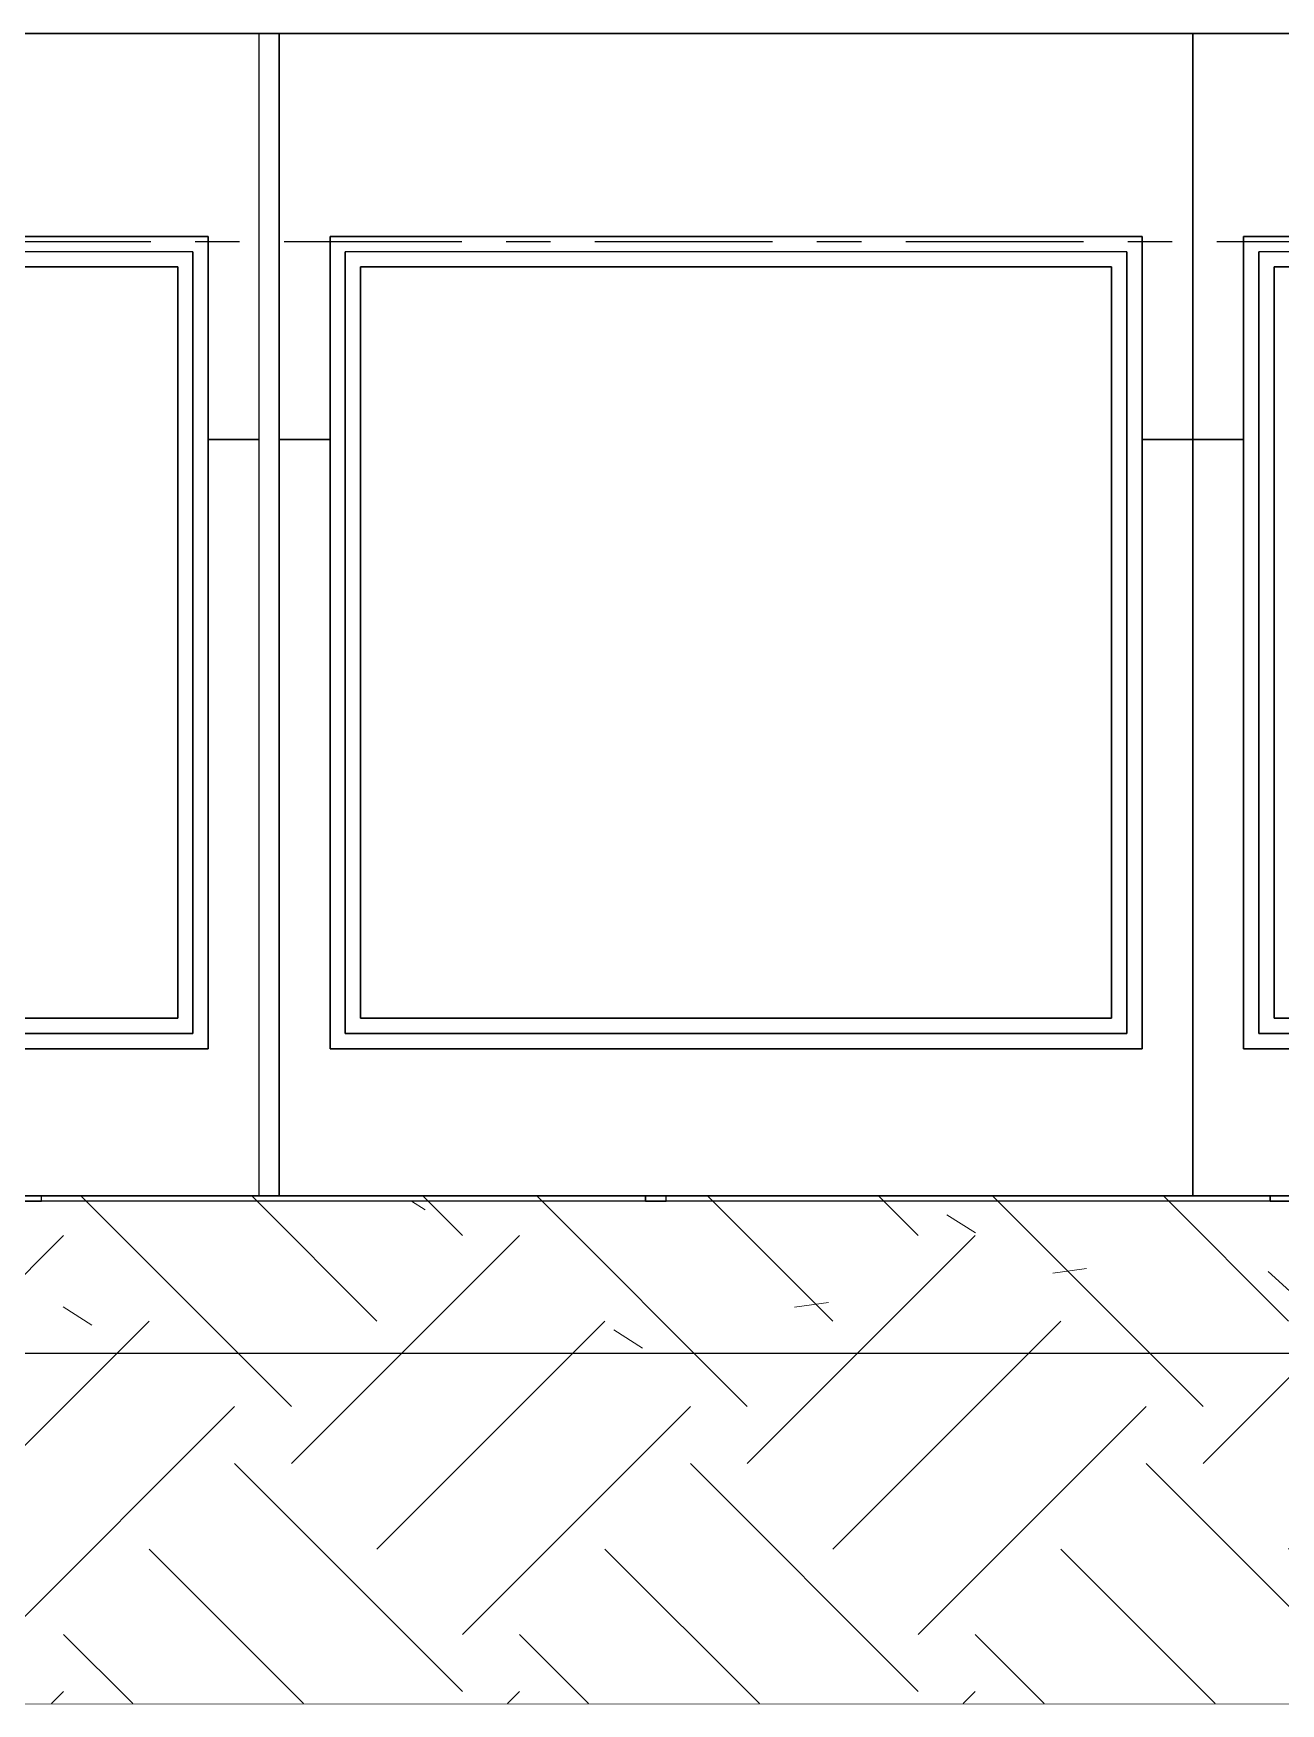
# Model space of a CAD drawing. Header units: millimetres. Extents: x 3774 to 718460, y -768339 to 192544.
# Drawn here: x 507411 to 508640, y -732857 to -731212 of the extents above; entities that cross this region are included whole.
import ezdxf
from ezdxf.xclip import XClip

# ---------------------------------------------------------------- set-up
doc = ezdxf.new("R2010")
doc.units = ezdxf.units.MM
doc.header["$XCLIPFRAME"] = 0
doc.set_wipeout_variables(frame=1)
doc.linetypes.add('TA_GL_000.70000', pattern=[1.925, 0.7, -0.175, 0.175, -0.175, 0.7])
doc.linetypes.add('XKITLINE00', pattern=[0])
doc.layers.add('000 - 0_HIDE_OBJ_FRAMING_DEF_SUB_1', color=7, linetype='Continuous')
doc.layers.add('000 - 0_SYM_DWG_GRIDLINE_MAIN_COLOR_251', color=7, linetype='Continuous')
doc.layers.add('Part', color=7, linetype='Continuous', lineweight=0)
doc.styles.add('TA', font='', dxfattribs={"height": 4.5})
doc.styles.get('TA').set_extended_font_data('Cordia New')

# ---------------------------------------------------------------- blocks, each defined once
blk = doc.blocks.new('*U6352')
at = {"layer": '000 - 0_SYM_DWG_GRIDLINE_MAIN_COLOR_251', "color": 7, "linetype": 'ByBlock', "ltscale": 5}
blk.add_line((70, 0), (-169.147, 0), dxfattribs=at)
at = {"color": 7, "style": 'TA', "flags": 1}
blk.add_attdef('LOCATION', (6, -6), '', height=4.5, rotation=270, dxfattribs=at)
blk = doc.blocks.new('*U6351')
at = {"layer": '000 - 0_SYM_DWG_GRIDLINE_MAIN_COLOR_251', "color": 7, "linetype": 'ByBlock', "ltscale": 5}
blk.add_line((70, 0), (-169.147, 0), dxfattribs=at)
at = {"color": 7, "style": 'TA', "flags": 1}
blk.add_attdef('LOCATION', (6, -6), '', height=4.5, rotation=270, dxfattribs=at)
blk = doc.blocks.new('W-1-PP19-SE-ENT3_20260407-142914_PP19_ENT3_ELE4_DIMS_2')
at = {"layer": '000 - 0_SYM_DWG_GRIDLINE_MAIN_COLOR_251', "color": 7, "linetype": 'TA_GL_000.70000', "xscale": 50.00000000000003, "yscale": 50.00000000000003, "zscale": 50.00000000000003, "rotation": 180}
for name, p in [('*U6352', (-2517, 102450)), ('*U6351', (-2517, 101510))]:
    blk.add_blockref(name, p, dxfattribs=at)
blk = doc.blocks.new('*A21626457')
at = {"layer": 'Part', "color": 7, "linetype": 'XKITLINE00', "lineweight": 0}
for p, q in [((2541.186495, -165.539902), (2536.426495, -165.539902)), ((2536.426495, -165.539902), (2536.426495, -165.939902)), ((2536.482495, -165.939902), (2536.482495, -165.539902)), ((2541.130495, -165.539902), (2541.130495, -165.939902)), ((2541.186495, -165.939902), (2541.186495, -165.539902)), ((2536.426495, -165.939902), (2536.482495, -165.939902)), ((2541.130495, -165.939902), (2541.186495, -165.939902))]:
    blk.add_line(p, q, dxfattribs=at)
blk = doc.blocks.new('*A21636458')
at = {"layer": 'Part', "color": 7, "linetype": 'XKITLINE00', "lineweight": 0}
for p, q in [((2536.386495, -165.539902), (2531.626495, -165.539902)), ((2531.626495, -165.539902), (2531.626495, -165.939902)), ((2531.682495, -165.939902), (2531.682495, -165.539902)), ((2536.330495, -165.539902), (2536.330495, -165.939902)), ((2536.386495, -165.939902), (2536.386495, -165.539902)), ((2531.626495, -165.939902), (2531.682495, -165.939902)), ((2536.330495, -165.939902), (2536.386495, -165.939902))]:
    blk.add_line(p, q, dxfattribs=at)
blk = doc.blocks.new('*A21646459')
at = {"layer": 'Part', "color": 7, "linetype": 'XKITLINE00', "lineweight": 0}
for p, q in [((2531.586495, -165.539902), (2526.826495, -165.539902)), ((2526.826495, -165.539902), (2526.826495, -165.939902)), ((2526.882495, -165.939902), (2526.882495, -165.539902)), ((2531.530495, -165.539902), (2531.530495, -165.939902)), ((2531.586495, -165.939902), (2531.586495, -165.539902)), ((2526.826495, -165.939902), (2526.882495, -165.939902)), ((2531.530495, -165.939902), (2531.586495, -165.939902))]:
    blk.add_line(p, q, dxfattribs=at)
blk = doc.blocks.new('*A20186357')
at = {"layer": 'Part', "color": 7, "linetype": 'XKITLINE00', "lineweight": 0}
blk.add_line((2522.056493, -165.97987), (2579.478118, -165.97987), dxfattribs=at)
blk = doc.blocks.new('*A20196358')
at = {"layer": 'Part', "color": 7, "linetype": 'XKITLINE00', "lineweight": 0}
for p, q in [((2531.586495, -165.539902), (2531.626495, -165.539902)), ((2536.386495, -165.539902), (2536.426495, -165.539902))]:
    blk.add_line(p, q, dxfattribs=at)
blk = doc.blocks.new('*A20206359')
at = {"layer": 'Part', "color": 7, "linetype": 'XKITLINE00', "lineweight": 0}
for p, q in [((2526.882495, -165.93987), (2531.530495, -165.93987)), ((2531.586495, -165.93987), (2531.626495, -165.93987)), ((2531.682495, -165.93987), (2536.330495, -165.93987)), ((2536.386495, -165.93987), (2536.426495, -165.93987)), ((2536.482495, -165.93987), (2541.130495, -165.93987)), ((2522.056493, -165.97987), (2579.478118, -165.97987))]:
    blk.add_line(p, q, dxfattribs=at)
blk = doc.blocks.new('W-1-PP19-SE-ENT3_20260407-143459_PP19_ENT3_SE_ELE4')
at = {"color": 7, "lineweight": 0, "xscale": 125, "yscale": 125, "zscale": 125}
for name in ['*A20196358', '*A21646459', '*A21636458', '*A21626457', '*A20206359', '*A20186357']:
    blk.add_blockref(name, (-320145.950375, 121992.48775), dxfattribs=at)
blk = doc.blocks.new('*U7984')
at = {"layer": 'Defpoints', "color": 7}
blk.add_lwpolyline([(0, -500), (11957.346, -500), (11957.346, 0), (0, 0)], close=True, dxfattribs=at)
at = {"color": 7}
blk.add_wipeout([(0, -500), (11957.346, -500), (11957.346, 0), (0, 0)], dxfattribs=at)
h = blk.add_hatch()
h.set_pattern_fill('EARTH', scale=50, angle=45)
h.paths.add_polyline_path([(0, -500), (11957.346, -500), (11957.346, 0), (0, 0)])
blk.add_line((-250, 0), (12207.346, 0), dxfattribs=at)
blk = doc.blocks.new('DPA_CP_Entrance Facade Base Panel - Facade Base Panel-12299690-2350-01 ENTRANCE 3 ELEVATION 4')
at = {"layer": '000 - 0_HIDE_OBJ_FRAMING_DEF_SUB_1', "color": 7}
for p, q in [((-17852.8, 102450), (-16952.8, 102450)), ((-16952.8, 102450), (-17852.8, 102450)), ((-17852.8, 101305), (-17852.8, 102450)), ((-17852.8, 102450), (-17852.8, 101305)), ((-16952.8, 102450), (-16952.8, 101305)), ((-16952.8, 102450), (-16952.8, 101305)), ((-17802.8, 101450), (-17802.8, 102250)), ((-17802.8, 102250), (-17802.8, 101450)), ((-17802.8, 102250), (-17002.8, 102250)), ((-17002.8, 102250), (-17802.8, 102250)), ((-17002.8, 102250), (-17002.8, 101450)), ((-17002.8, 101450), (-17002.8, 102250)), ((-17787.8, 101465), (-17787.8, 102235)), ((-17017.8, 102235), (-17787.8, 102235)), ((-17787.8, 102235), (-17787.8, 101465)), ((-17017.8, 102235), (-17787.8, 102235)), ((-17017.8, 102235), (-17017.8, 101465)), ((-17017.8, 101465), (-17017.8, 102235)), ((-17772.8, 101480), (-17772.8, 102220)), ((-17032.8, 102220), (-17772.8, 102220)), ((-17772.8, 102220), (-17772.8, 101480)), ((-17032.8, 102220), (-17772.8, 102220)), ((-17772.8, 102220), (-17772.8, 101480)), ((-17032.8, 102220), (-17772.8, 102220)), ((-17772.8, 102220), (-17032.8, 102220)), ((-17772.8, 101480), (-17772.8, 102220)), ((-17032.8, 102220), (-17032.8, 101480)), ((-17032.8, 101480), (-17032.8, 102220)), ((-17032.8, 101480), (-17032.8, 102220)), ((-17032.8, 102220), (-17032.8, 101480)), ((-17852.8, 102050), (-17802.8, 102050)), ((-17802.8, 102050), (-17852.8, 102050)), ((-17852.8, 101305), (-17852.8, 102050)), ((-17852.8, 102050), (-17852.8, 101305)), ((-17002.8, 102050), (-16952.8, 102050)), ((-16952.8, 102050), (-17002.8, 102050)), ((-16952.8, 102050), (-16952.8, 101305)), ((-16952.8, 102050), (-16952.8, 101305)), ((-17017.8, 101465), (-17787.8, 101465)), ((-17787.8, 101465), (-17017.8, 101465)), ((-17032.8, 101480), (-17772.8, 101480)), ((-17772.8, 101480), (-17032.8, 101480)), ((-17772.8, 101480), (-17032.8, 101480)), ((-17032.8, 101480), (-17772.8, 101480)), ((-17002.8, 101450), (-17802.8, 101450)), ((-17802.8, 101450), (-17002.8, 101450)), ((-17803, 101300), (-17782.5, 101300)), ((-17782.5, 101300), (-17803, 101300)), ((-17803, 101300), (-17782.5, 101300)), ((-17782.5, 101300), (-17803, 101300)), ((-17187.5, 101300), (-17167, 101300)), ((-17167, 101300), (-17187.5, 101300)), ((-17187.5, 101300), (-17167, 101300)), ((-17167, 101300), (-17187.5, 101300))]:
    blk.add_line(p, q, dxfattribs=at)
blk = doc.blocks.new('DPA_CP_Entrance Facade Base Panel - Facade Base Panel-V149-2350-01 ENTRANCE 3 ELEVATION 4')
at = {"layer": '000 - 0_HIDE_OBJ_FRAMING_DEF_SUB_1', "color": 7}
for p, q in [((-16932.8, 102450), (-16032.8, 102450)), ((-16032.8, 102450), (-16932.8, 102450)), ((-16932.8, 101305), (-16932.8, 102450)), ((-16932.8, 102450), (-16932.8, 101305)), ((-16032.8, 102450), (-16032.8, 101305)), ((-16032.8, 102450), (-16032.8, 101305)), ((-16882.8, 101450), (-16882.8, 102250)), ((-16882.8, 102250), (-16882.8, 101450)), ((-16882.8, 102250), (-16082.8, 102250)), ((-16082.8, 102250), (-16882.8, 102250)), ((-16082.8, 102250), (-16082.8, 101450)), ((-16082.8, 101450), (-16082.8, 102250)), ((-16867.8, 101465), (-16867.8, 102235)), ((-16097.8, 102235), (-16867.8, 102235)), ((-16867.8, 102235), (-16867.8, 101465)), ((-16097.8, 102235), (-16867.8, 102235)), ((-16097.8, 102235), (-16097.8, 101465)), ((-16097.8, 101465), (-16097.8, 102235)), ((-16852.8, 101480), (-16852.8, 102220)), ((-16112.8, 102220), (-16852.8, 102220)), ((-16852.8, 102220), (-16852.8, 101480)), ((-16112.8, 102220), (-16852.8, 102220)), ((-16852.8, 102220), (-16852.8, 101480)), ((-16112.8, 102220), (-16852.8, 102220)), ((-16852.8, 102220), (-16112.8, 102220)), ((-16852.8, 101480), (-16852.8, 102220)), ((-16112.8, 102220), (-16112.8, 101480)), ((-16112.8, 101480), (-16112.8, 102220)), ((-16112.8, 101480), (-16112.8, 102220)), ((-16112.8, 102220), (-16112.8, 101480)), ((-16932.8, 102050), (-16882.8, 102050)), ((-16882.8, 102050), (-16932.8, 102050)), ((-16932.8, 101305), (-16932.8, 102050)), ((-16932.8, 102050), (-16932.8, 101305)), ((-16082.8, 102050), (-16032.8, 102050)), ((-16032.8, 102050), (-16082.8, 102050)), ((-16032.8, 102050), (-16032.8, 101305)), ((-16032.8, 102050), (-16032.8, 101305)), ((-16097.8, 101465), (-16867.8, 101465)), ((-16867.8, 101465), (-16097.8, 101465)), ((-16112.8, 101480), (-16852.8, 101480)), ((-16852.8, 101480), (-16112.8, 101480)), ((-16852.8, 101480), (-16112.8, 101480)), ((-16112.8, 101480), (-16852.8, 101480)), ((-16082.8, 101450), (-16882.8, 101450)), ((-16882.8, 101450), (-16082.8, 101450)), ((-16572, 101300), (-16551.6, 101300)), ((-16551.6, 101300), (-16572, 101300)), ((-16572, 101300), (-16551.6, 101300)), ((-16551.6, 101300), (-16572, 101300))]:
    blk.add_line(p, q, dxfattribs=at)
blk = doc.blocks.new('DPA_CP_Entrance Facade Base Panel - Facade Base Panel-V150-2350-01 ENTRANCE 3 ELEVATION 4')
at = {"layer": '000 - 0_HIDE_OBJ_FRAMING_DEF_SUB_1', "color": 7}
for p, q in [((-16032.8, 102450), (-15132.8, 102450)), ((-15132.8, 102450), (-16032.8, 102450)), ((-16032.8, 101305), (-16032.8, 102450)), ((-16032.8, 102450), (-16032.8, 101305)), ((-15132.8, 102450), (-15132.8, 101305)), ((-15132.8, 102450), (-15132.8, 101305)), ((-15982.8, 101450), (-15982.8, 102250)), ((-15982.8, 102250), (-15982.8, 101450)), ((-15982.8, 102250), (-15182.8, 102250)), ((-15182.8, 102250), (-15982.8, 102250)), ((-15182.8, 102250), (-15182.8, 101450)), ((-15182.8, 101450), (-15182.8, 102250)), ((-15967.8, 101465), (-15967.8, 102235)), ((-15197.8, 102235), (-15967.8, 102235)), ((-15967.8, 102235), (-15967.8, 101465)), ((-15197.8, 102235), (-15967.8, 102235)), ((-15197.8, 102235), (-15197.8, 101465)), ((-15197.8, 101465), (-15197.8, 102235)), ((-15952.8, 101480), (-15952.8, 102220)), ((-15212.8, 102220), (-15952.8, 102220)), ((-15952.8, 102220), (-15952.8, 101480)), ((-15212.8, 102220), (-15952.8, 102220)), ((-15952.8, 102220), (-15952.8, 101480)), ((-15212.8, 102220), (-15952.8, 102220)), ((-15952.8, 102220), (-15212.8, 102220)), ((-15952.8, 101480), (-15952.8, 102220)), ((-15212.8, 102220), (-15212.8, 101480)), ((-15212.8, 101480), (-15212.8, 102220)), ((-15212.8, 101480), (-15212.8, 102220)), ((-15212.8, 102220), (-15212.8, 101480)), ((-16032.8, 102050), (-15982.8, 102050)), ((-15982.8, 102050), (-16032.8, 102050)), ((-16032.8, 101305), (-16032.8, 102050)), ((-16032.8, 102050), (-16032.8, 101305)), ((-15182.8, 102050), (-15132.8, 102050)), ((-15132.8, 102050), (-15182.8, 102050)), ((-15132.8, 102050), (-15132.8, 101305)), ((-15132.8, 102050), (-15132.8, 101305)), ((-15197.8, 101465), (-15967.8, 101465)), ((-15967.8, 101465), (-15197.8, 101465)), ((-15212.8, 101480), (-15952.8, 101480)), ((-15952.8, 101480), (-15212.8, 101480)), ((-15952.8, 101480), (-15212.8, 101480)), ((-15212.8, 101480), (-15952.8, 101480)), ((-15182.8, 101450), (-15982.8, 101450)), ((-15982.8, 101450), (-15182.8, 101450)), ((-15956.6, 101300), (-15936.1, 101300)), ((-15936.1, 101300), (-15956.6, 101300)), ((-15956.6, 101300), (-15936.1, 101300)), ((-15936.1, 101300), (-15956.6, 101300)), ((-15341.1, 101300), (-15320.6, 101300)), ((-15320.6, 101300), (-15341.1, 101300)), ((-15341.1, 101300), (-15320.6, 101300)), ((-15320.6, 101300), (-15341.1, 101300))]:
    blk.add_line(p, q, dxfattribs=at)
blk = doc.blocks.new('DPA_Drainage Gutter_Landscape_Type A - DPA_Drainage Gutter_Landscape_Type A-17304739-2350-01 ENTRANCE 3 ELEVATION 4')
at = {"layer": '000 - 0_HIDE_OBJ_FRAMING_DEF_SUB_1', "color": 7}
for p, q in [((-16572, 101305), (-17167, 101305)), ((-17167, 101305), (-16572, 101305)), ((-17167, 101300), (-17167, 101305)), ((-17167, 101300), (-17167, 101305)), ((-17160, 101305), (-17153, 101305)), ((-17153, 101305), (-17160, 101305)), ((-17160, 101305), (-17153, 101305)), ((-17153, 101305), (-17160, 101305)), ((-17160, 101305), (-16579, 101305)), ((-16579, 101305), (-17160, 101305)), ((-17160, 101305), (-16579, 101305)), ((-16579, 101305), (-17160, 101305)), ((-17146, 101305), (-17133, 101305)), ((-17133, 101305), (-17146, 101305)), ((-17146, 101305), (-17133, 101305)), ((-17133, 101305), (-17146, 101305)), ((-17126, 101305), (-17113, 101305)), ((-17113, 101305), (-17126, 101305)), ((-17126, 101305), (-17113, 101305)), ((-17113, 101305), (-17126, 101305)), ((-17106, 101305), (-17093.3, 101305)), ((-17093.3, 101305), (-17106, 101305)), ((-17106, 101305), (-17093.3, 101305)), ((-17093.3, 101305), (-17106, 101305)), ((-17086, 101305), (-17073, 101305)), ((-17073, 101305), (-17086, 101305)), ((-17086, 101305), (-17073, 101305)), ((-17073, 101305), (-17086, 101305)), ((-17066, 101305), (-17053, 101305)), ((-17053, 101305), (-17066, 101305)), ((-17066, 101305), (-17053, 101305)), ((-17053, 101305), (-17066, 101305)), ((-17046, 101305), (-17033, 101305)), ((-17033, 101305), (-17046, 101305)), ((-17046, 101305), (-17033, 101305)), ((-17033, 101305), (-17046, 101305)), ((-17026, 101305), (-17013, 101305)), ((-17013, 101305), (-17026, 101305)), ((-17026, 101305), (-17013, 101305)), ((-17013, 101305), (-17026, 101305)), ((-17006, 101305), (-16993, 101305)), ((-16993, 101305), (-17006, 101305)), ((-17006, 101305), (-16993, 101305)), ((-16993, 101305), (-17006, 101305)), ((-16986, 101305), (-16973, 101305)), ((-16973, 101305), (-16986, 101305)), ((-16986, 101305), (-16973, 101305)), ((-16973, 101305), (-16986, 101305)), ((-16966, 101305), (-16953, 101305)), ((-16953, 101305), (-16966, 101305)), ((-16966, 101305), (-16953, 101305)), ((-16953, 101305), (-16966, 101305)), ((-16946, 101305), (-16933, 101305)), ((-16933, 101305), (-16946, 101305)), ((-16946, 101305), (-16933, 101305)), ((-16933, 101305), (-16946, 101305)), ((-16926, 101305), (-16913, 101305)), ((-16913, 101305), (-16926, 101305)), ((-16926, 101305), (-16913, 101305)), ((-16913, 101305), (-16926, 101305)), ((-16906, 101305), (-16893, 101305)), ((-16893, 101305), (-16906, 101305)), ((-16906, 101305), (-16893, 101305)), ((-16893, 101305), (-16906, 101305)), ((-16886, 101305), (-16873, 101305)), ((-16873, 101305), (-16886, 101305)), ((-16886, 101305), (-16873, 101305)), ((-16873, 101305), (-16886, 101305)), ((-16866, 101305), (-16853, 101305)), ((-16853, 101305), (-16866, 101305)), ((-16866, 101305), (-16853, 101305)), ((-16853, 101305), (-16866, 101305)), ((-16846, 101305), (-16833, 101305)), ((-16833, 101305), (-16846, 101305)), ((-16846, 101305), (-16833, 101305)), ((-16833, 101305), (-16846, 101305)), ((-16826, 101305), (-16813, 101305)), ((-16813, 101305), (-16826, 101305)), ((-16826, 101305), (-16813, 101305)), ((-16813, 101305), (-16826, 101305)), ((-16806, 101305), (-16793, 101305)), ((-16793, 101305), (-16806, 101305)), ((-16806, 101305), (-16793, 101305)), ((-16793, 101305), (-16806, 101305)), ((-16786, 101305), (-16773, 101305)), ((-16773, 101305), (-16786, 101305)), ((-16786, 101305), (-16773, 101305)), ((-16773, 101305), (-16786, 101305)), ((-16766, 101305), (-16753, 101305)), ((-16753, 101305), (-16766, 101305)), ((-16766, 101305), (-16753, 101305)), ((-16753, 101305), (-16766, 101305)), ((-16746, 101305), (-16733, 101305)), ((-16733, 101305), (-16746, 101305)), ((-16746, 101305), (-16733, 101305)), ((-16733, 101305), (-16746, 101305)), ((-16726, 101305), (-16713, 101305)), ((-16713, 101305), (-16726, 101305)), ((-16726, 101305), (-16713, 101305)), ((-16713, 101305), (-16726, 101305)), ((-16706, 101305), (-16693, 101305)), ((-16693, 101305), (-16706, 101305)), ((-16706, 101305), (-16693, 101305)), ((-16693, 101305), (-16706, 101305)), ((-16686, 101305), (-16673, 101305)), ((-16673, 101305), (-16686, 101305)), ((-16686, 101305), (-16673, 101305)), ((-16673, 101305), (-16686, 101305)), ((-16666, 101305), (-16653.9, 101305)), ((-16653.9, 101305), (-16666, 101305)), ((-16666, 101305), (-16653.9, 101305)), ((-16653.9, 101305), (-16666, 101305)), ((-16646, 101305), (-16633, 101305)), ((-16633, 101305), (-16646, 101305)), ((-16646, 101305), (-16633, 101305)), ((-16633, 101305), (-16646, 101305)), ((-16626, 101305), (-16613, 101305)), ((-16613, 101305), (-16626, 101305)), ((-16626, 101305), (-16613, 101305)), ((-16613, 101305), (-16626, 101305)), ((-16605, 101305), (-16593, 101305)), ((-16593, 101305), (-16605, 101305)), ((-16605, 101305), (-16593, 101305)), ((-16593, 101305), (-16605, 101305)), ((-16586, 101305), (-16579, 101305)), ((-16579, 101305), (-16586, 101305)), ((-16586, 101305), (-16579, 101305)), ((-16579, 101305), (-16586, 101305)), ((-16572, 101305), (-16572, 101300)), ((-16572, 101300), (-16572, 101305)), ((-15956.6, 101305), (-16551.6, 101305)), ((-16551.6, 101305), (-15956.6, 101305)), ((-16551.6, 101300), (-16551.6, 101305)), ((-16551.6, 101300), (-16551.6, 101305)), ((-16544.6, 101305), (-16537.6, 101305)), ((-16537.6, 101305), (-16544.6, 101305)), ((-16544.6, 101305), (-16537.6, 101305)), ((-16537.6, 101305), (-16544.6, 101305)), ((-16544.6, 101305), (-15963.6, 101305)), ((-15963.6, 101305), (-16544.6, 101305)), ((-16544.6, 101305), (-15963.6, 101305)), ((-15963.6, 101305), (-16544.6, 101305)), ((-16530.6, 101305), (-16517.6, 101305)), ((-16517.6, 101305), (-16530.6, 101305)), ((-16530.6, 101305), (-16517.6, 101305)), ((-16517.6, 101305), (-16530.6, 101305)), ((-16510.6, 101305), (-16497.6, 101305)), ((-16497.6, 101305), (-16510.6, 101305)), ((-16510.6, 101305), (-16497.6, 101305)), ((-16497.6, 101305), (-16510.6, 101305)), ((-16490.6, 101305), (-16477.6, 101305)), ((-16477.6, 101305), (-16490.6, 101305)), ((-16490.6, 101305), (-16477.6, 101305)), ((-16477.6, 101305), (-16490.6, 101305)), ((-16470.6, 101305), (-16458.6, 101305)), ((-16458.6, 101305), (-16470.6, 101305)), ((-16470.6, 101305), (-16458.6, 101305)), ((-16458.6, 101305), (-16470.6, 101305)), ((-16450.6, 101305), (-16437.6, 101305)), ((-16437.6, 101305), (-16450.6, 101305)), ((-16450.6, 101305), (-16437.6, 101305)), ((-16437.6, 101305), (-16450.6, 101305)), ((-16430.6, 101305), (-16417.6, 101305)), ((-16417.6, 101305), (-16430.6, 101305)), ((-16430.6, 101305), (-16417.6, 101305)), ((-16417.6, 101305), (-16430.6, 101305)), ((-16410.6, 101305), (-16397.6, 101305)), ((-16397.6, 101305), (-16410.6, 101305)), ((-16410.6, 101305), (-16397.6, 101305)), ((-16397.6, 101305), (-16410.6, 101305)), ((-16390.6, 101305), (-16377.6, 101305)), ((-16377.6, 101305), (-16390.6, 101305)), ((-16390.6, 101305), (-16377.6, 101305)), ((-16377.6, 101305), (-16390.6, 101305)), ((-16370.6, 101305), (-16357.6, 101305)), ((-16357.6, 101305), (-16370.6, 101305)), ((-16370.6, 101305), (-16357.6, 101305)), ((-16357.6, 101305), (-16370.6, 101305)), ((-16350.6, 101305), (-16337.6, 101305)), ((-16337.6, 101305), (-16350.6, 101305)), ((-16350.6, 101305), (-16337.6, 101305)), ((-16337.6, 101305), (-16350.6, 101305)), ((-16330.6, 101305), (-16317.6, 101305)), ((-16317.6, 101305), (-16330.6, 101305)), ((-16330.6, 101305), (-16317.6, 101305)), ((-16317.6, 101305), (-16330.6, 101305)), ((-16310.6, 101305), (-16297.6, 101305)), ((-16297.6, 101305), (-16310.6, 101305)), ((-16310.6, 101305), (-16297.6, 101305)), ((-16297.6, 101305), (-16310.6, 101305)), ((-16290.6, 101305), (-16277.6, 101305)), ((-16277.6, 101305), (-16290.6, 101305)), ((-16290.6, 101305), (-16277.6, 101305)), ((-16277.6, 101305), (-16290.6, 101305)), ((-16270.6, 101305), (-16257.6, 101305)), ((-16257.6, 101305), (-16270.6, 101305)), ((-16270.6, 101305), (-16257.6, 101305)), ((-16257.6, 101305), (-16270.6, 101305)), ((-16250.6, 101305), (-16237.6, 101305)), ((-16237.6, 101305), (-16250.6, 101305)), ((-16250.6, 101305), (-16237.6, 101305)), ((-16237.6, 101305), (-16250.6, 101305)), ((-16230.6, 101305), (-16217.6, 101305)), ((-16217.6, 101305), (-16230.6, 101305)), ((-16230.6, 101305), (-16217.6, 101305)), ((-16217.6, 101305), (-16230.6, 101305)), ((-16210.6, 101305), (-16197.6, 101305)), ((-16197.6, 101305), (-16210.6, 101305)), ((-16210.6, 101305), (-16197.6, 101305)), ((-16197.6, 101305), (-16210.6, 101305)), ((-16190.6, 101305), (-16177.6, 101305)), ((-16177.6, 101305), (-16190.6, 101305)), ((-16190.6, 101305), (-16177.6, 101305)), ((-16177.6, 101305), (-16190.6, 101305)), ((-16170.6, 101305), (-16157.6, 101305)), ((-16157.6, 101305), (-16170.6, 101305)), ((-16170.6, 101305), (-16157.6, 101305)), ((-16157.6, 101305), (-16170.6, 101305)), ((-16150.6, 101305), (-16137.6, 101305)), ((-16137.6, 101305), (-16150.6, 101305)), ((-16150.6, 101305), (-16137.6, 101305)), ((-16137.6, 101305), (-16150.6, 101305)), ((-16130.6, 101305), (-16117.6, 101305)), ((-16117.6, 101305), (-16130.6, 101305)), ((-16130.6, 101305), (-16117.6, 101305)), ((-16117.6, 101305), (-16130.6, 101305)), ((-16110.6, 101305), (-16097.6, 101305)), ((-16097.6, 101305), (-16110.6, 101305)), ((-16110.6, 101305), (-16097.6, 101305)), ((-16097.6, 101305), (-16110.6, 101305)), ((-16090.6, 101305), (-16077.6, 101305)), ((-16077.6, 101305), (-16090.6, 101305)), ((-16090.6, 101305), (-16077.6, 101305)), ((-16077.6, 101305), (-16090.6, 101305)), ((-16070.6, 101305), (-16057.6, 101305)), ((-16057.6, 101305), (-16070.6, 101305)), ((-16070.6, 101305), (-16057.6, 101305)), ((-16057.6, 101305), (-16070.6, 101305)), ((-16050.6, 101305), (-16037.6, 101305)), ((-16037.6, 101305), (-16050.6, 101305)), ((-16050.6, 101305), (-16037.6, 101305)), ((-16037.6, 101305), (-16050.6, 101305)), ((-16030.6, 101305), (-16017.6, 101305)), ((-16017.6, 101305), (-16030.6, 101305)), ((-16030.6, 101305), (-16017.6, 101305)), ((-16017.6, 101305), (-16030.6, 101305)), ((-16010.6, 101305), (-15997.6, 101305)), ((-15997.6, 101305), (-16010.6, 101305)), ((-16010.6, 101305), (-15997.6, 101305)), ((-15997.6, 101305), (-16010.6, 101305)), ((-15990.6, 101305), (-15977.6, 101305)), ((-15977.6, 101305), (-15990.6, 101305)), ((-15990.6, 101305), (-15977.6, 101305)), ((-15977.6, 101305), (-15990.6, 101305)), ((-15970.4, 101305), (-15963.6, 101305)), ((-15963.6, 101305), (-15970.4, 101305)), ((-15970.4, 101305), (-15963.6, 101305)), ((-15963.6, 101305), (-15970.4, 101305)), ((-15956.6, 101305), (-15956.6, 101300)), ((-15956.6, 101300), (-15956.6, 101305))]:
    blk.add_line(p, q, dxfattribs=at)
blk = doc.blocks.new('A$C7d5df670')
at = {"layer": '000 - 0_HIDE_OBJ_FRAMING_DEF_SUB_1', "lineweight": 9}
h = blk.add_hatch(dxfattribs=at)
h.set_pattern_fill('FP_38', style=0, pattern_type=2)
h.set_pattern_definition([(50, (17015.24, -101150), (728.7365, -63.7558), [76.2, -838.2]), (355, (17015.24, -101150), (-140.9716, 764.2276), [60.96, -670.56]), (100.451, (17076, -101155.3), (587.77, 700.4668), [64.76, -712.36]), (46.184, (17015.2, -100946.8), (1084.316, -168.171), [114.3, -1257.3]), (96.636, (17105.6, -100960.8), (949.61, 989.71), [97.14, -1068.54]), (351.184, (17015.2, -100946.8), (949.62, 989.701), [91.44, -1005.84]), (21, (17116.84, -100997.6), (606.458, -409.0606), [76.2, -838.2]), (326, (17116.84, -100997.6), (247.2083, 736.753), [60.96, -670.56]), (71.451, (17167.4, -101031.7), (853.6683, 327.6855), [64.76, -712.36]), (37.5, (17015.24, -101150), (12.3547, 338.2201), [33.528, -628.904, 33.528, -647.192, -673.1]), (37.5, (17015.24, -101150), (12.3547, 338.2201), [-1343.152, 33.528, -639.572]), (7.5, (17015.24, -101150), (267.2789, 400.7221), [33.528, -354.584, 33.528, -613.664, -256.54]), (7.5, (17015.24, -101150), (267.2789, 400.7221), [-1035.304, 33.528, -223.012]), (327.5, (16788.68, -101150), (542.3633, -22.91534), [33.528, -220.472, 33.528, -758.952, -1051.56]), (327.5, (16788.68, -101150), (542.3633, -22.91534), [-1046.48, 33.528, -1018.032]), (317.5, (16687.08, -101150), (592.517, 101.707), [33.528, -296.672, 33.528, -492.76, -746.76]), (317.5, (16687.08, -101150), (592.517, 101.707), [-856.488, 33.528, -713.232])])
h.paths.add_polyline_path([(389.7, 0), (9116.5, 0), (9116.5, 150), (-3634.1, 150), (-3634.1, 0), (292.1, 0)])
at = {"layer": '000 - 0_HIDE_OBJ_FRAMING_DEF_SUB_1', "color": 7}
for p, q in [((4695.2, 1300), (480, 1300)), ((530, 1300), (4666.4, 1300)), ((4637.5, 1300), (530, 1300)), ((4637.5, 1300), (1080, 1300)), ((1080, 1300), (4348.8, 1300)), ((1130, 1300), (4319.9, 1300)), ((4348.8, 1300), (1130, 1300)), ((1130, 1300), (4319.9, 1300))]:
    blk.add_line(p, q, dxfattribs=at)
at = {"layer": '000 - 0_HIDE_OBJ_FRAMING_DEF_SUB_1', "color": 7, "lineweight": 25}
for p, q in [((9116.5, 150), (-3634.1, 150)), ((-3634.1, 0), (9116.5, 0))]:
    blk.add_line(p, q, dxfattribs=at)
at = {"layer": '000 - 0_HIDE_OBJ_FRAMING_DEF_SUB_1', "color": 7}
for name in ['DPA_CP_Entrance Facade Base Panel - Facade Base Panel-12299690-2350-01 ENTRANCE 3 ELEVATION 4', 'DPA_CP_Entrance Facade Base Panel - Facade Base Panel-V149-2350-01 ENTRANCE 3 ELEVATION 4', 'DPA_CP_Entrance Facade Base Panel - Facade Base Panel-V150-2350-01 ENTRANCE 3 ELEVATION 4', 'DPA_Drainage Gutter_Landscape_Type A - DPA_Drainage Gutter_Landscape_Type A-17304739-2350-01 ENTRANCE 3 ELEVATION 4']:
    blk.add_blockref(name, (18313, -101150), dxfattribs=at)

msp = doc.modelspace()

# ---------------------------------------------------------------- block references
at = {"color": 7}
ref = msp.add_blockref('W-1-PP19-SE-ENT3_20260407-142914_PP19_ENT3_ELE4_DIMS_2', (511531.288, -833866.64), dxfattribs=at)
XClip(ref).set_block_clipping_path([(-11304.0968506876, 98755.1221213046), (6699.1176849194, 115887.2401709807)])
msp.add_blockref('W-1-PP19-SE-ENT3_20260407-143459_PP19_ENT3_SE_ELE4', (511531.288, -833866.64), dxfattribs=at)

# ---------------------------------------------------------------- next in the draw order: block references
msp.add_blockref('*U7984', (505514.288, -732356.64), dxfattribs=at)

# ---------------------------------------------------------------- next in the draw order: block references
msp.add_blockref('A$C7d5df670', (506273.101, -732511.64), dxfattribs=at)

doc.saveas('drawing.dxf')
